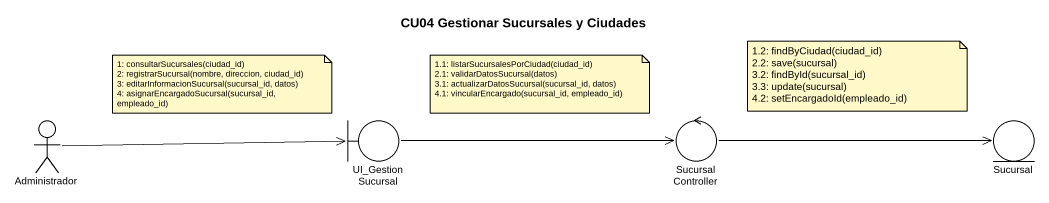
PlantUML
@startuml
title CU04 Gestionar Sucursales y Ciudades
actor Administrador
boundary UI_GestionSucursal
control SucursalController
entity Sucursal
Administrador -right-> UI_GestionSucursal
UI_GestionSucursal -right-> SucursalController
SucursalController -right-> Sucursal
note as N1
  1.2: findByCiudad(ciudad_id)
  2.2: save(sucursal)
  3.2: findById(sucursal_id)
  3.3: update(sucursal)
  4.2: setEncargadoId(empleado_id)
end note
note as N2
  1: consultarSucursales(ciudad_id)
  2: registrarSucursal(nombre, direccion, ciudad_id)
  3: editarInformacionSucursal(sucursal_id, datos)
  4: asignarEncargadoSucursal(sucursal_id, empleado_id)
end note
note as N3
  1.1: listarSucursalesPorCiudad(ciudad_id)
  2.1: validarDatosSucursal(datos)
  3.1: actualizarDatosSucursal(sucursal_id, datos)
  4.1: vincularEncargado(sucursal_id, empleado_id)
end note
@enduml
